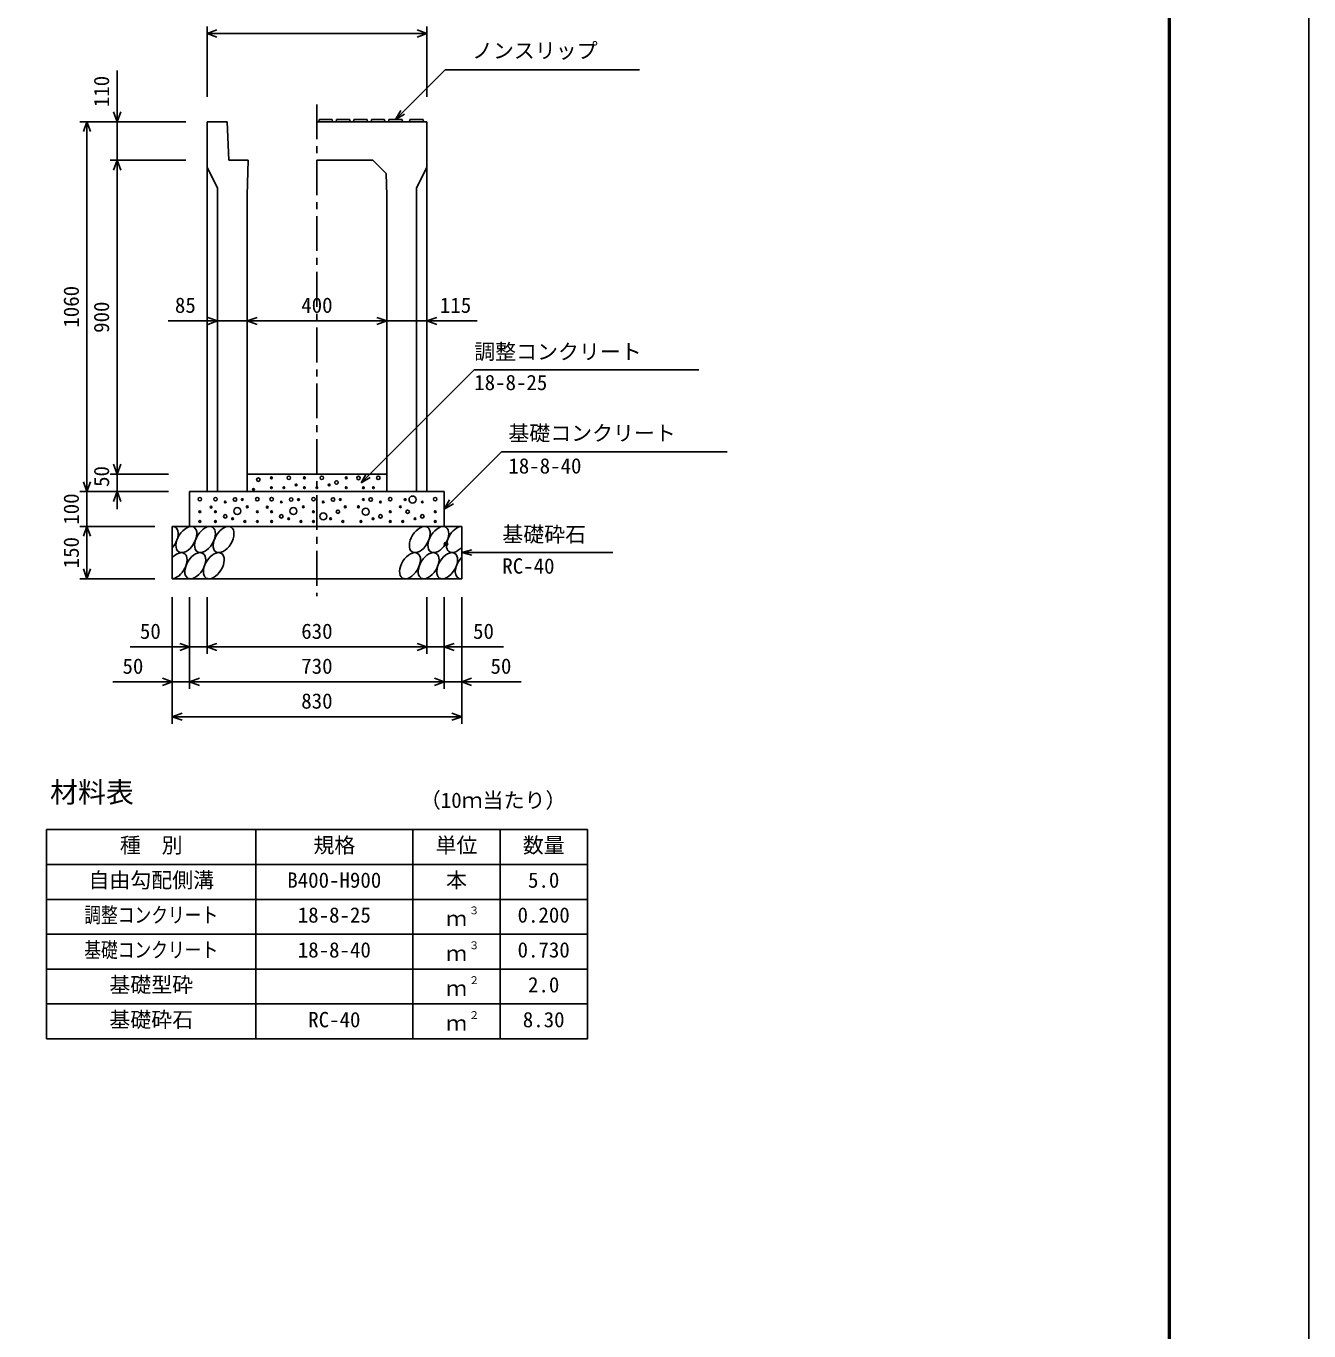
# Model space of a CAD drawing. Units: millimetres, scale not verified. Extents: x -16800 to 16800, y -5940 to 5940.
# Drawn here: x 13123 to 16800, y -84 to 3657 of the extents above; entities that cross this region are included whole.
import ezdxf
from ezdxf.enums import TextEntityAlignment as Align

# ---------------------------------------------------------------- set-up
doc = ezdxf.new("R2010")
doc.units = ezdxf.units.MM
doc.header["$LTSCALE"] = 20
doc.header["$PDMODE"] = 32
doc.header["$PDSIZE"] = 10
doc.linetypes.add('CHAIN1', pattern=[8, 5, -1, 1, -1])
for name, color, linetype, lineweight in [('0-0_DIM', 7, 'Continuous', 25), ('0-1_Defpoints', 5, 'Continuous', 25), ('0-2_HATCH', 6, 'Continuous', 25), ('0-3_HYO', 3, 'Continuous', 25), ('0-4_HYO2', 4, 'Continuous', 25), ('0-5_OUTLINE', 3, 'Continuous', 25), ('0-6_TXT', 7, 'Continuous', 25), ('0-7_WAKU', 3, 'Continuous', 25)]:
    doc.layers.add(name, color=color, linetype=linetype, lineweight=lineweight)
doc.layers.add('0-A__0-0_', color=4, linetype='Continuous')
doc.styles.add('ＭＳ ゴシック', font='')
doc.styles.get('ＭＳ ゴシック').set_extended_font_data('MS Gothic')

msp = doc.modelspace()

# ---------------------------------------------------------------- linework, layer by layer
at = {"layer": '0-0_DIM'}
for p, q in [((13641.78, 3655.74), (13641.78, 3454)), ((14271.78, 3635.74), (13641.78, 3635.74)), ((14271.78, 3655.74), (14271.78, 3454)), ((13384.25, 3529.69), (13384.25, 3382.53)), ((14181.78, 3389.03), (14324, 3531.25)), ((14880.88, 3531.25), (14324, 3531.25)), ((14181.78, 3389.03), (14196.78, 3415.01)), ((14181.78, 3389.03), (14207.76, 3404.03)), ((13277.58, 3382.53), (13580.91, 3382.53)), ((13297.58, 3382.53), (13297.58, 2322.53)), ((13384.25, 3272.53), (13384.25, 3382.53)), ((13364.25, 3272.53), (13580.91, 3272.53)), ((13384.25, 2372.53), (13384.25, 3272.53)), ((13671.78, 2811.74), (13530.6, 2811.74)), ((13671.78, 2811.74), (13756.78, 2811.74)), ((13756.78, 2811.74), (14156.78, 2811.74)), ((14156.78, 2811.74), (14271.78, 2811.74)), ((14416.25, 2811.74), (14271.78, 2811.74)), ((14485.44, 2436.19), (14321.78, 2272.53)), ((14485.44, 2436.19), (15132.31, 2436.19)), ((13364.25, 2372.53), (13530.91, 2372.53)), ((13384.25, 2372.53), (13384.25, 2322.53)), ((14083.1, 2347.53), (14098.1, 2373.52)), ((14083.1, 2347.53), (14109.08, 2362.53)), ((13277.58, 2322.53), (13530.91, 2322.53)), ((13297.58, 2222.53), (13297.58, 2322.53)), ((13384.25, 2272.53), (13384.25, 2322.53)), ((14321.78, 2272.53), (14336.78, 2298.52)), ((14321.78, 2272.53), (14347.76, 2287.53)), ((13277.58, 2222.53), (13491.78, 2222.53)), ((13297.58, 2222.53), (13297.58, 2072.53)), ((14371.78, 2147.53), (14400.76, 2155.3)), ((14371.78, 2147.53), (14805.1, 2147.53)), ((14371.78, 2147.53), (14400.76, 2139.77)), ((13277.58, 2072.53), (13491.78, 2072.53)), ((13541.78, 1657.02), (13541.78, 2019.36)), ((13591.78, 1757.02), (13591.78, 2019.36)), ((13641.78, 1857.02), (13641.78, 2019.36)), ((14271.78, 1857.02), (14271.78, 2019.36)), ((14321.78, 1757.02), (14321.78, 2019.36)), ((14371.78, 1657.02), (14371.78, 2019.36)), ((13421.78, 1877.02), (13641.78, 1877.02)), ((13641.78, 1877.02), (14271.78, 1877.02)), ((14491.78, 1877.02), (14271.78, 1877.02)), ((13371.78, 1777.02), (13591.78, 1777.02)), ((13591.78, 1777.02), (14321.78, 1777.02)), ((14541.78, 1777.02), (14321.78, 1777.02)), ((13541.78, 1677.02), (14371.78, 1677.02))]:
    msp.add_line(p, q, dxfattribs=at)
at = {"layer": '0-0_DIM', "linetype": 'CHAIN1'}
msp.add_line((13956.78, 3432.53), (13956.78, 2022.53), dxfattribs=at)
at = {"layer": '0-0_DIM'}
for points in [[(13670.01, 3625.48), (13641.82, 3635.74), (13670.01, 3646.01)], [(14243.63, 3646.01), (14271.82, 3635.74), (14243.63, 3625.48)], [(13394.51, 3410.73), (13384.25, 3382.53), (13373.99, 3410.73)], [(13307.84, 3354.34), (13297.58, 3382.53), (13287.32, 3354.34)], [(13394.51, 3244.34), (13384.25, 3272.53), (13373.99, 3244.34)], [(13643.59, 2801.48), (13671.78, 2811.74), (13643.59, 2822)], [(13784.97, 2801.48), (13756.78, 2811.74), (13784.97, 2822)], [(14128.59, 2822), (14156.78, 2811.74), (14128.59, 2801.48)], [(14299.97, 2822), (14271.78, 2811.74), (14299.97, 2801.48)], [(14083.1, 2347.53), (14407.57, 2672), (15051.12, 2672)], [(13394.51, 2400.73), (13384.25, 2372.53), (13373.99, 2400.73)], [(13307.84, 2350.73), (13297.58, 2322.53), (13287.32, 2350.73)], [(13394.51, 2294.34), (13384.25, 2322.53), (13373.99, 2294.34)], [(13307.84, 2194.34), (13297.58, 2222.53), (13287.32, 2194.34)], [(13307.84, 2100.73), (13297.58, 2072.53), (13287.32, 2100.73)], [(13563.59, 1887.28), (13591.78, 1877.02), (13563.59, 1866.76)], [(13669.97, 1866.76), (13641.78, 1877.02), (13669.97, 1887.28)], [(14243.59, 1887.28), (14271.78, 1877.02), (14243.59, 1866.76)], [(14349.97, 1887.28), (14321.78, 1877.02), (14349.97, 1866.76)], [(13513.59, 1787.28), (13541.78, 1777.02), (13513.59, 1766.76)], [(13619.97, 1766.76), (13591.78, 1777.02), (13619.97, 1787.28)], [(14293.59, 1787.28), (14321.78, 1777.02), (14293.59, 1766.76)], [(14399.97, 1787.28), (14371.78, 1777.02), (14399.97, 1766.76)], [(13569.97, 1666.76), (13541.78, 1677.02), (13569.97, 1687.28)], [(14343.59, 1687.28), (14371.78, 1677.02), (14343.59, 1666.76)]]:
    msp.add_lwpolyline(points, dxfattribs=at)
at = {"layer": '0-1_Defpoints'}
msp.add_lwpolyline([(0, -5940), (16800, -5940), (16800, 5940), (0, 5940)], close=True, dxfattribs=at)
at = {"layer": '0-2_HATCH'}
for p, q in [((13962.78, 3389.03), (13961.78, 3382.53)), ((14000.78, 3389.03), (13962.78, 3389.03)), ((14000.78, 3389.03), (14001.78, 3382.53)), ((14012.78, 3389.03), (14011.78, 3382.53)), ((14050.78, 3389.03), (14012.78, 3389.03)), ((14050.78, 3389.03), (14051.78, 3382.53)), ((14062.78, 3389.03), (14061.78, 3382.53)), ((14100.78, 3389.03), (14062.78, 3389.03)), ((14100.78, 3389.03), (14101.78, 3382.53)), ((14112.78, 3389.03), (14111.78, 3382.53)), ((14150.78, 3389.03), (14112.78, 3389.03)), ((14150.78, 3389.03), (14151.78, 3382.53)), ((14162.78, 3389.03), (14161.78, 3382.53)), ((14200.78, 3389.03), (14162.78, 3389.03)), ((14200.78, 3389.03), (14201.78, 3382.53)), ((14222.78, 3389.03), (14221.78, 3382.53)), ((14260.78, 3389.03), (14222.78, 3389.03)), ((14260.78, 3389.03), (14261.78, 3382.53))]:
    msp.add_line(p, q, dxfattribs=at)
for centre, radius in [((13788.82, 2356.79), 5), ((13826.28, 2361.85), 2.5), ((13876.19, 2361.85), 5), ((13920.75, 2361.85), 2.5), ((13970.66, 2361.85), 5), ((14040.75, 2361.85), 2.5), ((14075.92, 2361.56), 5), ((14132.61, 2361.85), 5), ((13774.8, 2328.78), 2.5), ((13826.28, 2333.83), 2.5), ((13862.17, 2333.83), 2.5), ((13897.21, 2341.71), 2.5), ((13920.75, 2333.83), 2.5), ((13956.64, 2333.83), 2.5), ((13991.69, 2341.71), 2.5), ((14012.72, 2348.71), 5), ((14040.75, 2333.83), 2.5), ((14089.94, 2333.55), 2.5), ((14118.59, 2333.83), 2.5), ((13621.11, 2300.59), 5), ((13665.85, 2300.59), 5), ((13693.89, 2292.71), 2.5), ((13721.92, 2299.71), 5), ((13742.95, 2299.71), 2.5), ((13785.85, 2300.59), 5), ((13826.75, 2300.59), 5), ((13854.79, 2292.71), 2.5), ((13882.83, 2299.71), 5), ((13903.86, 2299.71), 2.5), ((13946.75, 2300.59), 5), ((13974.79, 2292.71), 2.5), ((14002.83, 2299.71), 5), ((14023.86, 2299.71), 2.5), ((14089.71, 2299.71), 2.5), ((14110.74, 2299.71), 5), ((14138.78, 2292.71), 2.5), ((14166.82, 2300.59), 5), ((14209.71, 2299.71), 2.5), ((14230.74, 2299.71), 10), ((14258.78, 2292.71), 2.5), ((14295.76, 2300.59), 5), ((13621.11, 2264.7), 2.5), ((13653.43, 2277.79), 2.5), ((13665.85, 2264.7), 2.5), ((13693.89, 2251.56), 5), ((13714.91, 2244.56), 2.5), ((13728.46, 2266.7), 10), ((13756.97, 2278.7), 2.5), ((13785.85, 2264.7), 2.5), ((13814.33, 2277.79), 2.5), ((13826.75, 2264.7), 2.5), ((13854.79, 2251.56), 5), ((13875.82, 2244.56), 2.5), ((13889.36, 2266.7), 10), ((13917.87, 2278.7), 2.5), ((13946.75, 2264.7), 2.5), ((13974.79, 2251.56), 10), ((13995.82, 2244.56), 2.5), ((14016.84, 2264.7), 5), ((14037.87, 2278.7), 2.5), ((14075.69, 2278.7), 2.5), ((14096.72, 2264.7), 10), ((14117.75, 2244.56), 2.5), ((14138.78, 2251.56), 5), ((14166.82, 2264.7), 2.5), ((14195.69, 2278.7), 2.5), ((14216.72, 2264.7), 5), ((14237.75, 2244.56), 2.5), ((14258.78, 2251.56), 5), ((14295.76, 2264.7), 2.5), ((13621.11, 2236.68), 2.5), ((13665.85, 2236.68), 2.5), ((13749.96, 2236.68), 2.5), ((13785.85, 2236.68), 2.5), ((13826.75, 2236.68), 2.5), ((13910.86, 2236.68), 2.5), ((13946.75, 2236.68), 2.5), ((14030.86, 2236.68), 2.5), ((14082.7, 2236.68), 2.5), ((14166.82, 2236.68), 2.5), ((14202.7, 2236.68), 2.5), ((14295.76, 2236.68), 2.5)]:
    msp.add_circle(centre, radius, dxfattribs=at)
for centre, start_param, end_param in [((13529.42, 2185.03), 4.385593, 6.6745444), ((14357.93, 2185.03), 0.3357715, 4.4411806), ((13554.74, 2110.03), 3.5111464, 7.548991), ((14383.25, 2110.03), 1.2110787, 3.5658734)]:
    msp.add_ellipse(centre, major_axis=(21.81, 35.31), ratio=0.5792, start_param=start_param, end_param=end_param, dxfattribs=at)
for centre in [(13582.63, 2185.03), (13635.84, 2185.03), (13689.05, 2185.03), (14251.51, 2185.03), (14304.72, 2185.03), (13607.95, 2110.03), (13661.16, 2110.03), (14223.62, 2110.03), (14276.83, 2110.03), (14330.04, 2110.03)]:
    msp.add_ellipse(centre, major_axis=(21.81, 35.31), ratio=0.5792, dxfattribs=at)
at = {"layer": '0-3_HYO'}
for p, q in [((13781.78, 1353.57), (13781.78, 753.57)), ((14231.78, 1353.57), (14231.78, 753.57)), ((14481.78, 1353.57), (14481.78, 753.57)), ((13181.78, 1253.57), (14731.78, 1253.57))]:
    msp.add_line(p, q, dxfattribs=at)
msp.add_lwpolyline([(13181.78, 753.57), (14731.78, 753.57), (14731.78, 1353.57), (13181.78, 1353.57)], close=True, dxfattribs=at)
at = {"layer": '0-4_HYO2'}
for p, q in [((13181.78, 1153.57), (14731.78, 1153.57)), ((13181.78, 1053.57), (14731.78, 1053.57)), ((13181.78, 953.57), (14731.78, 953.57)), ((13181.78, 853.57), (14731.78, 853.57))]:
    msp.add_line(p, q, dxfattribs=at)
at = {"layer": '0-5_OUTLINE'}
for p, q in [((13641.78, 3382.53), (13641.78, 2322.53)), ((13699.28, 3382.53), (13641.78, 3382.53)), ((13699.28, 3382.53), (13704.28, 3272.53)), ((14271.78, 3382.53), (13956.78, 3382.53)), ((14271.78, 3382.53), (14271.78, 2322.53)), ((13704.28, 3272.53), (13759.28, 3272.53)), ((13759.28, 3272.53), (13756.78, 3172.53)), ((13756.78, 3172.53), (13756.78, 2322.53)), ((14156.78, 3172.53), (14156.78, 2322.53)), ((13756.78, 2372.53), (14156.78, 2372.53)), ((13591.78, 2322.53), (13591.78, 2222.53)), ((13591.78, 2322.53), (14321.78, 2322.53)), ((13641.78, 2322.53), (13756.78, 2322.53)), ((14271.78, 2322.53), (14156.78, 2322.53)), ((14321.78, 2322.53), (14321.78, 2222.53)), ((13541.78, 2072.53), (13541.78, 2222.53)), ((13541.78, 2222.53), (14371.78, 2222.53)), ((14371.78, 2072.53), (14371.78, 2222.53)), ((13541.78, 2072.53), (14371.78, 2072.53))]:
    msp.add_line(p, q, dxfattribs=at)
for points in [[(13956.78, 3272.53), (14116.78, 3272.53), (14155.25, 3234.07), (14156.78, 3172.53)], [(13641.78, 3252.53), (13671.78, 3192.53), (13671.78, 2322.53)], [(14271.78, 3252.53), (14241.78, 3192.53), (14241.78, 2322.53)]]:
    msp.add_lwpolyline(points, dxfattribs=at)
at = {"layer": '0-7_WAKU', "lineweight": 50}
msp.add_lwpolyline([(400, -5540), (16400, -5540), (16400, 5540), (400, 5540)], close=True, dxfattribs=at)
at = {"layer": '0-A__0-0_'}
msp.add_point((14326.78, 2172.53), dxfattribs=at)

# ---------------------------------------------------------------- texts
at = {"layer": '0-0_DIM', "style": 'ＭＳ ゴシック'}
for s, p in [('ノンスリップ', (14401.3, 3551.43)), ('85', (13549.63, 2821.74)), ('400', (13911.78, 2821.74)), ('115', (14309.15, 2821.74)), ('調整コンクリート', (14407.57, 2688.42)), ('18-8-25', (14407.57, 2600.14)), ('基礎コンクリート', (14505.44, 2454.92)), ('18-8-40', (14505.44, 2361.11)), ('基礎砕石', (14488.1, 2164.71)), ('RC-40', (14488.1, 2074.02)), ('50', (13449.34, 1887.02)), ('630', (13911.78, 1887.02)), ('50', (14404.23, 1887.02)), ('50', (13399.34, 1787.02)), ('730', (13911.78, 1787.02)), ('50', (14454.23, 1787.02)), ('830', (13911.78, 1687.02))]:
    msp.add_text(s, height=43.99, dxfattribs=at).set_placement(p, align=Align.BOTTOM_LEFT)
for s, p in [('110', (13374.25, 3424.62)), ('1060', (13287.58, 2792.53)), ('900', (13374.25, 2777.53)), ('50', (13374.25, 2335.86)), ('100', (13287.58, 2227.53)), ('150', (13287.58, 2102.53))]:
    msp.add_text(s, height=43.99, rotation=90, dxfattribs=at).set_placement(p, align=Align.BOTTOM_LEFT)
at = {"layer": '0-6_TXT', "style": 'ＭＳ ゴシック'}
for s, height, p in [('材料表', 58.65, (13191.78, 1413.57)), ('（10ｍ当たり）', 43.99, (14251.78, 1402.57)), ('種\u3000別', 43.99, (13391.78, 1273.57)), ('規格', 43.99, (13946.78, 1273.57)), ('単位', 43.99, (14296.78, 1273.57)), ('数量', 43.99, (14546.78, 1273.57)), ('自由勾配側溝', 43.99, (13301.78, 1173.57)), ('本', 43.99, (14326.78, 1173.57)), ('B400-H900', 43.99, (13871.78, 1173.57)), ('5.0', 43.99, (14561.78, 1173.57)), ('18-8-25', 43.99, (13901.78, 1073.57)), ('３', 21.99, (14392.33, 1103.94)), ('0.200', 43.99, (14531.78, 1073.57)), ('ｍ', 43.99, (14326.78, 1063.57)), ('18-8-40', 43.99, (13901.78, 973.57)), ('ｍ', 43.99, (14326.78, 963.57)), ('３', 21.99, (14392.33, 1003.94)), ('0.730', 43.99, (14531.78, 973.57)), ('基礎型砕', 43.99, (13361.78, 873.57)), ('ｍ', 43.99, (14326.78, 863.57)), ('２', 21.99, (14392.33, 903.94)), ('2.0', 43.99, (14561.78, 873.57)), ('基礎砕石', 43.99, (13361.78, 773.57)), ('RC-40', 43.99, (13931.78, 773.57)), ('２', 21.99, (14392.33, 803.94)), ('8.30', 43.99, (14546.78, 773.57)), ('ｍ', 43.99, (14326.78, 763.57))]:
    msp.add_text(s, height=height, dxfattribs=at).set_placement(p, align=Align.BOTTOM_LEFT)
at = {"layer": '0-6_TXT', "style": 'ＭＳ ゴシック', "width": 0.8}
for s, p in [('調整コンクリート', (13289.78, 1073.57)), ('基礎コンクリート', (13289.78, 973.57))]:
    msp.add_text(s, height=43.99, dxfattribs=at).set_placement(p, align=Align.BOTTOM_LEFT)

doc.saveas('drawing.dxf')
